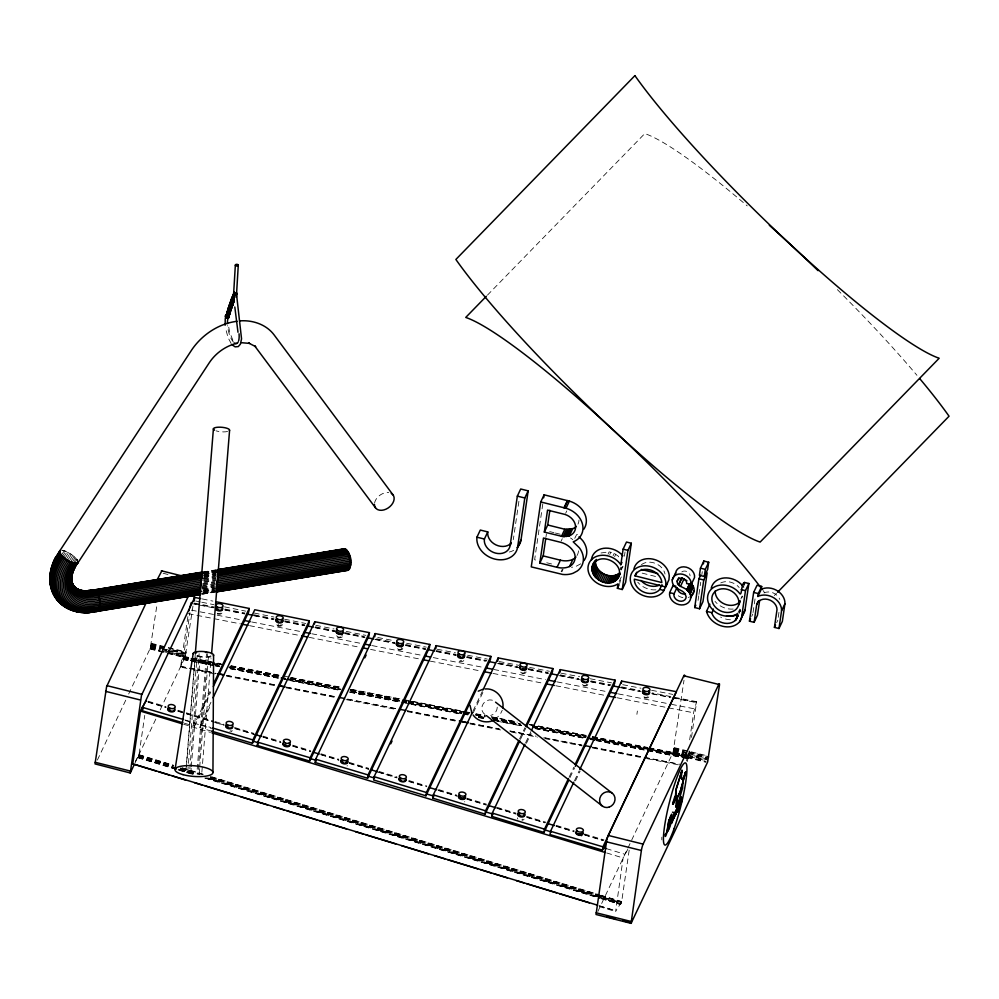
<?xml version="1.0" encoding="UTF-8"?>
<svg xmlns="http://www.w3.org/2000/svg" width="999" height="999" viewBox="0 0 999 999"><rect width="100%" height="100%" fill="white"/><g stroke="black" fill="none" stroke-linecap="round" stroke-linejoin="round"><path stroke-width="0.75" stroke-dasharray="5 3.75" d="M282.242 624.475L282.242 624.775A3.409 1.936 8.3 0 1 279.071 626.223A3.409 1.936 8.3 0 1 275.574 624.35M185.901 770.654L195.292 653.945M186.388 766.882L195.404 654.782M187.762 772.102L197.153 655.394M189.847 768.83L199.126 653.658M190.797 772.964L191.171 768.356M191.284 766.82L200.187 656.256M197.203 769.242L206.481 654.07M198.339 769.492L207.605 654.32M199.188 773.238L199.563 768.631M199.688 767.095L208.629 654.62M201.86 772.252L211.014 658.616M627.809 849.35L623.164 857.666L615.609 911.538L621.64 901.81L629.407 848.638M187.887 616.645L180.569 667.12L191.308 669.268M691.495 737.399L696.64 701.635L693.781 711.837L689.672 739.872M128.671 693.993L150.25 648.289L157.18 603.521M135.227 761.575L138.961 754.957L144.755 715.384M180.644 667.12L183.516 656.655L189.947 612.549M160.177 709.852L185.152 656.967L192.969 606.081M184.353 723.201L194.555 726.223L195.03 722.926L210.901 689.422M211.626 731.168L199.975 727.722L200.449 724.425L211.051 702.047M278.022 626.061L278.334 623.863M518.906 501.323L513.511 538.324A13.399 10.852 25.3 0 1 513.211 539.66M542.794 503.883L534.64 559.752L537.662 560.501M545.991 536.775L546.416 533.841M624.412 556.206L625.037 551.96M636.9 714.347L637.374 711.038M627.884 848.126L673.026 752.497L684.015 680.244M698.076 600.424L698.738 595.879M698.963 594.368L700.736 582.255M701.835 574.687L702.272 571.653M686.6 760.951L687.474 754.932M687.362 761.488L689.51 750.998M742.02 597.677L742.269 596.003L740.584 599.575M753.046 612.537L755.256 597.402M778.233 617.307L779.095 611.4M740.496 610.177L739.26 612.699L740.584 609.64M494.78 719.642L500.087 714.71L502.247 710.239M97.378 760.077L126.011 699.625M134.927 763.161L156.194 718.269M194.555 726.223L210.714 692.107M199.975 727.722L210.789 704.882M565.659 513.274L566.795 510.901M473.014 711.026L482.28 691.458M473.239 712.836L483.179 691.845M561.138 541.096L562.275 538.711M574.75 538.324L576.573 534.715A21.204 17.17 25.3 0 0 580.594 532.504M561.138 571.665L562.275 569.28M561.913 571.778L563.049 569.405M519.567 738.973L524.912 727.709M608.004 554.208L609.128 551.835L614.21 553.384L618.581 556.381L617.444 558.753M520.442 739.422L525.786 728.134M609.727 554.545L610.851 552.172M613.086 555.756L614.21 553.384M525.624 742.769L530.944 731.518M614.647 556.605L615.771 554.233M526.448 743.281L531.106 733.478M619.318 570.541L621.016 566.97M620.666 569.68L621.79 567.307M621.241 569.992L622.926 566.421L621.653 570.566M619.18 581.43L621.428 576.685L619.642 583.566M569.13 777.135L573.801 767.294M570.004 777.572L574.637 767.781M574.475 780.743L579.12 770.916M575.486 780.893L580.144 771.041M737.674 613.536L740.496 607.592M739.485 611.838L740.609 609.465M597.914 911.388L627.21 849.537M739.048 613.561L740.409 610.514M751.698 616.42L752.821 614.048M776.673 622.639L777.796 620.267M62.1 556.905L65.684 551.236L72.877 555.269L77.685 560.264M63.611 557.38L67.108 551.835M65.147 557.991L68.581 552.559L74.051 556.468L77.572 560.451M66.696 558.703L70.055 553.384M68.194 559.527L71.503 554.295M69.63 560.427L72.877 555.269M70.941 561.376L74.163 556.293M72.128 562.362L75.3 557.33M73.127 563.361L76.286 558.354M75.449 561.938L77.098 559.34M696.59 701.673L652.21 692.919M487.437 295.142L644.78 133.591A233.129 30.657 44.2 0 1 747.227 205.894M774.337 595.579L776.51 593.356M580.694 563.836L576.448 566.121A22.69 18.369 25.3 0 1 571.49 567.307M601.036 552.984L609.128 551.835M202.897 572.027L216.746 569.755M203.596 572.115L215.921 570.092M203.147 572.377L215.459 570.354M202.797 572.727L216.646 570.454M204.133 572.814L216.458 570.791M203.521 573.339L215.846 571.316M202.984 573.838L216.758 571.578M204.246 574.188L216.558 572.165M204.146 574.725L216.396 572.714M203.384 575.499L215.697 573.476M203.883 576.036L216.134 574.025M204.021 576.76L216.333 574.737M203.721 577.497L215.971 575.486M203.047 578.433L215.359 576.411M203.684 579.07L215.934 577.06M203.534 579.982L215.846 577.959M203.746 580.731L216.009 578.721M203.921 581.618L216.246 579.595M203.933 582.417L216.196 580.407M202.685 583.553L214.997 581.53M202.697 584.353L214.947 582.342M202.859 585.239L215.185 583.216M201.561 586.238L215.347 583.978M202.31 587L214.56 584.989M202.048 587.787L214.31 585.776M202.26 588.586L214.51 586.563M202.622 589.21L214.872 587.187M203.634 589.797L214.36 588.036M203.247 590.459L215.509 588.448M203.371 591.108L214.086 589.348M203.933 591.533L214.66 589.772M202.997 592.232L215.247 590.222M203.122 592.632L215.372 590.621M204.071 592.907L214.785 591.133M202.322 593.493L214.573 591.483M201.985 593.831L214.236 591.82M202.897 594.018L215.309 591.833M202.223 594.193L214.485 592.182M61.988 550.337L65.684 551.236M561.301 673.214L579.57 676.723M590.234 678.771L611.55 682.854M622.714 684.677L640.958 688.224M651.61 690.297L672.901 694.43M499.213 661.513L518.981 665.359M529.632 667.419L549.4 671.266M194.38 603.084L214.285 606.992M225.012 609.09L244.917 612.999M254.096 614.797L274.013 618.706M284.727 620.804L304.633 624.712M315.347 626.823L335.252 630.719M344.443 632.529L364.348 636.425M376.598 638.836L394.967 642.444M405.694 644.542L425.599 648.451M436.313 650.549L456.218 654.457M466.933 656.555L486.85 660.464M499.088 662.874L517.47 666.47M528.184 668.581L548.089 672.489M560.339 674.887L578.721 678.496M590.971 680.893L610.876 684.802M621.59 686.9L639.959 690.509M194.405 603.796L214.161 607.667M224.8 609.765L244.555 613.636M254.72 615.634L272.964 619.205M285.115 621.59L304.87 625.474M314.86 627.434L334.615 631.306M345.254 633.391L365.01 637.275M375.249 639.285L395.005 643.156M405.644 645.242L425.399 649.125M436.263 651.248L456.019 655.132M466.658 657.217L486.413 661.088M498.301 663.423L518.056 667.307M528.696 669.392L548.451 673.264M560.189 675.561L579.944 679.445M590.584 681.53L610.339 685.401M621.341 687.562L641.096 691.445M651.735 693.531L669.979 697.115M674.537 698.001L696.365 702.285M191.271 603.483L214.248 607.991M224.962 610.089L244.867 613.998M254.058 615.796L273.963 619.705M284.678 621.803L304.583 625.711M315.297 627.822L335.202 631.718M344.393 633.528L364.298 637.424M375.012 639.535L394.93 643.443M405.644 645.541L425.549 649.45M436.263 651.548L456.168 655.456M466.895 657.554L485.264 661.163M497.514 663.573L518.956 667.769M528.134 669.58L548.039 673.488M558.766 675.586L578.671 679.495M590.921 681.892L609.29 685.501M620.004 687.599L639.909 691.508M652.16 693.918L670.541 697.514M672.065 697.814L696.565 702.622M191.408 610.127L241.558 619.967M251.723 621.965L304.907 632.404M311.85 633.766L362 643.606M372.252 645.616L422.402 655.456M433.266 657.592L483.416 667.432M493.781 669.467L545.454 679.607M557.192 681.905L607.342 691.745M618.344 693.905L668.493 703.746M671.528 704.345L694.467 708.84M188.324 613.636L240.384 623.851M249.575 625.661L300.1 635.576M309.29 637.374L359.815 647.29M370.542 649.4L421.066 659.303M430.257 661.113L480.781 671.028M493.031 673.426L543.568 683.341M555.819 685.751L606.343 695.666M617.057 697.764L693.618 712.786M183.554 656.393L220.304 663.598M231.019 665.709L281.556 675.624M283.079 675.923L341.271 687.337M351.985 689.447L402.522 699.362M404.046 699.662L463.761 711.375M465.297 711.675L469.892 712.574M476.011 713.773L485.202 715.584M491.321 716.783L515.821 721.59M529.607 724.287L586.263 735.414M592.382 736.613L647.514 747.427M649.038 747.727L682.729 754.332M684.253 754.645L688.848 755.544M183.516 656.655L221.79 664.173M230.981 665.971L281.506 675.886M290.697 677.684L341.221 687.599M350.412 689.41L400.936 699.325M411.663 701.423L463.723 711.638M465.247 711.937L469.842 712.836M475.974 714.048L485.164 715.846M491.283 717.045L517.307 722.152M529.557 724.562L586.213 735.676M592.345 736.875L647.464 747.689M649 747.989L682.679 754.607M684.215 754.907L688.811 755.806M183.466 656.942L189.585 658.141M191.121 658.441L221.741 664.46M230.931 666.258L281.456 676.173M290.647 677.971L341.171 687.886M350.362 689.697L400.886 699.612M402.422 699.912L407.018 700.811M408.554 701.111L463.673 711.925M465.197 712.225L469.792 713.124M475.924 714.335L485.114 716.133M492.769 717.632L517.257 722.439M529.507 724.849L586.163 735.963M592.295 737.162L647.414 747.976M648.95 748.276L682.629 754.894M684.165 755.194L688.761 756.093M183.404 657.242L189.535 658.453M191.059 658.753L220.155 664.46M230.869 666.558L281.406 676.473M290.584 678.271L341.121 688.186M350.312 689.997L400.836 699.912M402.372 700.212L406.955 701.111M408.491 701.41L462.087 711.925M475.861 714.635L485.052 716.433M492.707 717.931L517.207 722.739M532.517 725.749L586.113 736.263M592.232 737.462L647.364 748.276M648.888 748.576L682.579 755.194M684.103 755.494L688.698 756.393M183.341 657.554L189.473 658.753M190.996 659.065L210.901 662.961M212.437 663.261L220.092 664.772M230.806 666.87L281.343 676.785M290.534 678.583L341.059 688.498M350.249 690.309L400.774 700.224M402.31 700.524L406.905 701.423M408.429 701.723L462.025 712.237M463.548 712.537L469.68 713.736M475.799 714.947L484.99 716.745M492.644 718.244L520.204 723.651M532.455 726.061L586.051 736.575M592.17 737.774L682.517 755.506M684.053 755.806L688.636 756.705M183.279 657.879L189.41 659.078M195.529 660.277L210.839 663.286M212.375 663.586L220.03 665.084M229.221 666.882L279.745 676.798M290.459 678.908L340.996 688.823M350.187 690.621L400.711 700.536M402.247 700.836L406.83 701.735M408.366 702.035L461.963 712.549M463.486 712.849L469.617 714.06M475.736 715.259L484.927 717.057M492.582 718.568L520.142 723.975M532.392 726.373L585.988 736.887M596.703 738.998L682.454 755.818M683.978 756.118L688.573 757.017M183.217 658.191L189.335 659.39M195.467 660.589L210.777 663.598M212.3 663.898L219.967 665.396M229.146 667.195L279.683 677.11M281.206 677.409L285.801 678.321M287.337 678.621L340.921 689.135M351.648 691.233L400.649 700.848M402.172 701.148L406.768 702.047M408.304 702.347L461.888 712.861M463.424 713.174L469.542 714.372M478.733 716.171L484.865 717.369M492.519 718.88L520.079 724.287M532.33 726.685L585.913 737.2M587.449 737.499L592.045 738.411M593.568 738.711L682.379 756.131M683.915 756.43L688.511 757.329M183.142 658.491L189.273 659.69M190.797 659.989L210.702 663.898M212.238 664.198L219.892 665.709M229.083 667.507L279.608 677.422M281.144 677.722L285.739 678.621M287.262 678.92L340.859 689.435M351.573 691.545L400.574 701.161M402.11 701.46L406.693 702.359M408.229 702.659L461.825 713.174M463.349 713.473L467.944 714.372M478.671 716.483L484.79 717.682M493.981 719.48L520.004 724.587M532.255 726.997L585.851 737.512M587.375 737.811L682.317 756.443M683.84 756.743L688.436 757.642M183.079 658.791L189.198 659.989M190.734 660.289L210.639 664.198M216.758 665.396L219.817 665.996M229.008 667.794L279.545 677.709M281.069 678.009L285.664 678.92M287.2 679.22L339.26 689.435M351.511 691.832L400.499 701.448M402.035 701.748L406.63 702.647M408.166 702.946L461.75 713.461M463.286 713.773L467.882 714.672M478.596 716.77L486.251 718.269M493.906 719.779L521.466 725.187M535.252 727.884L585.776 737.799M587.312 738.099L682.242 756.73M683.778 757.03L688.373 757.929M183.004 659.065L189.136 660.264M190.659 660.564L210.564 664.472M216.696 665.671L219.755 666.271M230.469 668.368L279.47 677.984M281.006 678.284L285.602 679.195M287.125 679.495L339.185 689.71M349.912 691.808L400.437 701.723M411.151 703.82L461.688 713.736M463.211 714.035L467.807 714.947M478.533 717.045L486.188 718.543M493.843 720.054L521.403 725.461M535.177 728.159L585.714 738.074M587.237 738.373L682.18 757.005M683.703 757.304L688.299 758.204M182.942 659.315L192.133 661.113M193.656 661.413L213.561 665.322M215.097 665.621L219.693 666.52M230.407 668.618L282.467 678.845M284.003 679.145L288.599 680.044M290.122 680.344L339.123 689.959M349.837 692.057L398.838 701.673M411.089 704.083L461.613 713.985M478.459 717.294L486.113 718.793M493.768 720.304L521.341 725.711M535.114 728.408L584.115 738.024M590.234 739.235L594.83 740.134M596.366 740.434L688.236 758.453M182.879 659.527L213.499 665.546M215.035 665.846L219.63 666.745M230.344 668.843L279.345 678.458M290.06 680.569L339.061 690.184M349.775 692.282L403.371 702.796M404.907 703.096L409.49 703.995M411.026 704.295L461.55 714.21M478.396 717.519L486.051 719.018M496.778 721.128L521.278 725.936M535.052 728.633L584.053 738.249M590.172 739.447L594.767 740.346M596.303 740.659L688.174 758.678M180.644 666.321L188.299 667.819M189.822 668.119L215.859 673.226M226.573 675.324L275.574 684.939M286.288 687.05L336.825 696.965M347.54 699.063L396.541 708.678M407.255 710.776L457.792 720.691M470.042 723.101L499.125 728.808M509.852 730.906L535.876 736.013M545.067 737.824L581.818 745.029M592.532 747.14L643.069 757.055M644.592 757.354L679.807 764.26M180.831 666.57L216.059 673.476M226.773 675.574L275.774 685.189M286.488 687.3L337.025 697.215M347.739 699.312L396.74 708.928M407.455 711.026L457.979 720.941M470.229 723.351L499.325 729.058M510.039 731.156L536.076 736.263M543.731 737.774L582.017 745.279M592.732 747.389L678.471 764.21M192.832 669.567L215.809 674.075M226.523 676.173L275.524 685.789M286.238 687.886L336.763 697.801M345.954 699.612L396.491 709.527M407.205 711.625L457.729 721.54M469.98 723.938L500.611 729.957M511.326 732.055L537.35 737.162M545.017 738.661L581.755 745.878M592.482 747.976L646.066 758.491M647.602 758.79L678.221 764.809M437.212 649.238L455.444 652.822M467.607 655.219L487.362 659.103M377.759 637.499L394.455 640.809M406.605 643.231L426.336 647.14M315.859 625.312L334.053 628.97M346.191 631.405L365.909 635.364M202.273 598.938L212.874 601.098M195.729 601.011L200.275 601.935M201.786 602.235L213.911 604.695M224.513 606.855L245.729 611.151M254.283 613.049L273.988 617.045M284.59 619.205L305.806 623.501M549.7 531.605L553.97 532.667M555.407 533.029L561.101 534.44M642.17 573.139L658.528 577.21M546.74 562.762L552.797 564.273M163.099 573.264L170.367 575.074M674.188 747.589L706.181 755.556M674.1 748.151L687.187 751.41M688.636 751.772L708.99 756.842M673.988 748.763L684.165 751.285M689.984 752.734L708.89 757.442M673.863 749.387L686.95 752.647M688.398 753.009L707.304 757.704M673.713 750.024L686.8 753.283M688.249 753.646L708.616 758.716M673.551 750.674L683.728 753.196M685.189 753.558L706.992 758.99M673.388 751.298L686.475 754.557M687.924 754.919L708.279 759.989M673.214 751.91L686.288 755.169M687.749 755.531L705.194 759.877M673.026 752.497L707.916 761.176M672.839 753.034L685.926 756.293M687.387 756.655L704.832 760.988M672.664 753.521L681.393 755.694M687.2 757.142L706.106 761.837M672.489 753.945L681.218 756.118M687.025 757.554L705.931 762.262M151.373 643.319L186.264 651.997M151.286 643.868L186.176 652.559M151.186 644.455L164.273 647.714M172.989 649.887L186.076 653.134M151.074 645.054L164.161 648.301M172.877 650.474L185.964 653.733M150.949 645.641L164.036 648.9M165.484 649.263L169.842 650.349M171.304 650.711L185.839 654.333M150.812 646.228L160.989 648.763M162.45 649.125L166.808 650.212M168.257 650.574L185.714 654.919M150.674 646.803L160.851 649.338M162.3 649.7L166.671 650.786M168.119 651.148L185.564 655.481M150.537 647.34L159.253 649.512M165.072 650.961L185.427 656.018M150.387 647.839L159.116 650.012M167.832 652.185L185.29 656.518M150.25 648.289L160.427 650.824M161.888 651.186L185.152 656.967M150.112 648.676L166.109 652.659M167.557 653.021L185.015 657.354M149.987 649L165.984 652.984M167.432 653.346L184.877 657.692M184.84 719.904L195.03 722.926M200.449 724.425L210.926 727.522M148.139 701.198L166.009 706.643M177.934 710.264L213.686 721.141M215.172 721.59L224.113 724.312M234.54 727.484L253.908 733.378M262.849 736.101L280.719 741.533M292.645 745.167L310.514 750.599M320.941 753.77L338.823 759.215M349.25 762.387L368.619 768.281M379.046 771.453L396.915 776.897M408.841 780.519L426.71 785.951M438.636 789.585L456.506 795.017M466.933 798.201L486.301 804.083M496.728 807.254L516.096 813.149M526.523 816.32L545.891 822.214M556.318 825.386L574.2 830.831M584.627 834.003L603.995 839.897M147.977 701.91L165.896 707.367M177.847 711.001L185.315 713.274M186.801 713.723L223.526 724.899M235.464 728.533L256.368 734.889M263.049 736.925L280.956 742.369M292.907 746.003L310.826 751.46M320.741 754.47L338.661 759.927M349.113 763.111L368.519 769.018M379.021 772.202L396.94 777.659M408.891 781.293L426.81 786.75M438.286 790.234L457.692 796.141M466.658 798.875L486.063 804.782M497.402 808.228L515.322 813.673M527.272 817.307L545.192 822.764M555.831 825.998L573.738 831.455M584.19 834.627L603.608 840.534M148.227 702.235L166.109 707.667M178.022 711.3L213.774 722.177M215.26 722.627L224.201 725.349M234.628 728.521L253.996 734.415M262.937 737.137L280.819 742.569M292.732 746.203L310.614 751.635M321.041 754.807L338.911 760.251M349.338 763.423L368.706 769.317M377.647 772.027L397.015 777.921M408.928 781.555L425.312 786.538M438.723 790.621L456.605 796.053M467.033 799.225L486.401 805.119M496.828 808.291L516.196 814.185M526.623 817.357L544.492 822.801M556.418 826.423L574.288 831.867M584.715 835.039L602.597 840.471M185.29 720.516L211.563 728.508M606.393 848.638L624.562 854.157M183.641 724.25L210.464 732.404M606.73 852.971L623.114 857.966M139.023 754.695L173.277 765.122M182.218 767.831L203.072 774.175M212.013 776.897L599.35 894.742M600.836 895.204L621.69 901.548M138.961 754.957L173.227 765.384M182.168 768.094L203.022 774.45M210.477 776.71L599.288 895.004M600.786 895.466L621.64 901.81M138.898 755.232L173.164 765.659M180.607 767.931L201.461 774.275M210.402 776.997L599.225 895.291M600.711 895.741L621.565 902.085M138.811 755.531L173.077 765.958M180.532 768.219L199.887 774.113M210.314 777.284L599.138 895.591M600.636 896.041L621.49 902.384M138.711 755.831L172.977 766.258M180.432 768.518L199.8 774.412M211.713 778.046L621.39 902.684M138.611 756.143L172.877 766.558M180.32 768.83L198.202 774.262M210.115 777.896L621.278 902.996M138.486 756.443L174.251 767.319M180.207 769.13L196.591 774.113M210.002 778.196L621.166 903.296M138.362 756.73L174.126 767.607M180.082 769.417L196.466 774.412M208.379 778.034L621.041 903.583M138.237 757.005L176.973 768.793M178.459 769.242L194.842 774.237M206.768 777.859L620.916 903.858M138.099 757.267L193.219 774.038M206.631 778.121L620.779 904.12M137.974 757.504L193.094 774.275M205.007 777.896L599.787 898.014M601.273 898.463L620.641 904.357M137.837 757.704L176.573 769.492M178.059 769.942L191.471 774.025M204.882 778.109L599.662 898.213M601.148 898.663L620.516 904.557M599.05 905.643L615.434 910.638M599.775 906.031L616.158 911.013M599.15 906.53L615.534 911.513M62.025 550.274A10.889 3.509 33.3 0 1 64.336 550.786L68.531 552.647M231.156 343.506L228.059 337.637L225.424 327.722M232.879 340.259L229.608 332.005L228.334 324.85M661.825 839.884A42.37 5.994 -76 0 1 661.837 837.162M497.252 707.167A8.129 7.468 -52 0 1 490.696 715.434M484.952 714.472A8.129 7.468 -52 0 1 483.316 703.633A8.129 7.468 -52 0 1 494.118 701.048M230.906 730.606A2.31 1.311 8.3 0 1 229.845 731.305M522.714 819.118A2.31 1.311 8.3 0 1 521.953 819.467M586.588 684.265A2.31 1.311 8.3 0 1 584.79 685.451A2.31 1.311 8.3 0 1 582.167 684.39M524.063 819.168A3.409 1.936 8.3 0 1 522.027 820.291M517.882 819.055A3.409 1.936 8.3 0 1 517.432 817.831M587.787 684.265A3.409 1.936 8.3 0 1 585.127 686.026A3.409 1.936 8.3 0 1 581.256 684.452M461.738 660.626A2.31 1.311 8.3 0 1 460.002 660.589M463.786 660.476A3.409 1.936 8.3 0 1 460.177 661.575A3.409 1.936 8.3 0 1 457.142 659.452M221.89 613.086A3.409 1.936 8.3 0 1 217.27 613.935M220.504 613.136A2.31 1.311 8.3 0 1 217.332 613.224M342.27 636.788A3.409 1.936 8.3 0 1 338.848 637.612A3.409 1.936 8.3 0 1 335.876 635.789M232.093 730.369A3.409 1.936 8.3 0 1 231.244 731.693M281.056 624.475A2.31 1.311 8.3 0 1 279.083 625.674A2.31 1.311 8.3 0 1 276.523 624.4M526.048 671.815A3.409 1.936 8.3 0 1 523.389 673.576A3.409 1.936 8.3 0 1 519.517 672.002M464.747 801.598A3.409 1.936 8.3 0 1 464.572 801.872M340.759 636.863A2.31 1.311 8.3 0 1 338.299 636.987A2.31 1.311 8.3 0 1 336.763 635.664M401.473 648.051A2.31 1.311 8.3 0 1 399.9 649.45A2.31 1.311 8.3 0 1 397.103 648.388M402.734 648.214A3.409 1.936 8.3 0 1 400.836 649.899A3.409 1.936 8.3 0 1 397.115 649.238M347.202 765.459A3.409 1.936 8.3 0 1 347.103 766.046M648.813 696.902A3.409 1.936 8.3 0 1 644.954 697.951A3.409 1.936 8.3 0 1 642.182 695.566M647.589 696.778A2.31 1.311 8.3 0 1 643.968 696.877M524.85 671.815A2.31 1.311 8.3 0 1 522.877 673.014A2.31 1.311 8.3 0 1 520.329 671.728M733.229 609.065A18.419 14.923 25.3 0 1 715.034 601.423M720.754 582.917A13.998 11.339 25.3 0 1 739.16 587.499M730.419 619.755A18.094 14.648 25.3 0 1 726.036 619.143A19.568 15.847 25.3 0 1 723.301 618.281M721.54 617.532A19.568 15.847 25.3 0 1 720.679 617.095M655.956 589.835A18.419 14.923 25.3 0 1 637.762 582.192M578.958 520.104A13.561 10.977 25.3 0 1 577.959 524.125M578.471 550.861A15.447 12.512 25.3 0 1 576.972 555.619M570.504 537.986A18.294 14.823 25.3 0 1 572.789 539.672M641.445 564.647A14.223 11.513 25.3 0 1 655.394 563.374A14.223 11.513 25.3 0 1 665.034 574.05M681.817 571.915A4.933 3.996 25.3 0 1 687.05 571.628A4.933 3.996 25.3 0 1 690.072 575.886M689.397 597.002A10.964 8.879 25.3 0 1 688.211 597.427M682.891 597.614A10.964 8.879 25.3 0 1 676.635 594.555M763.96 592.944A10.639 8.616 25.3 0 1 779.807 599.4M513.636 550.324A21.179 17.145 25.3 0 1 509.328 552.035M837.374 289.635A233.129 30.657 44.2 0 1 916.945 375.312M763.049 590.521A233.129 30.657 44.2 0 1 764.672 592.707M210.851 655.856A8.142 2.273 4.6 0 1 202.647 656.618A8.142 2.273 4.6 0 1 195.479 654.308M227.597 431.506A8.142 2.273 4.6 0 1 216.146 430.869M211.076 656.855A10.24 2.86 4.6 0 1 194.618 655.207M61.326 555.394A40.035 28.734 -36.1 0 1 64.336 550.786M374.575 503.046A10.889 7.58 -36.6 0 1 388.773 492.582M233.529 342.17A14.211 5.045 76.9 0 1 227.535 325.612"/><path stroke-width="1.5" d="M212.949 772.165L213.586 654.969M677.072 804.794C674.675 811.85 679.02 802.659 676.423 800.549M216.009 591.932L347.739 570.292C353.546 565.509 351.111 552.11 344.568 548.751L217.62 569.667M232.38 344.98L235.14 346.853L238.274 346.591L240.372 344.193L241.546 338.886L236.326 292.507M233.441 296.84L235.352 265.097M236.363 297.04L238.274 265.297A1.461 0.874 3.5 0 0 236.151 264.385A1.461 0.874 3.5 0 0 236.026 265.896A1.461 0.874 3.5 0 0 238.274 265.297M195.317 653.583L213.411 428.733M211.601 653.658L229.583 430.357M502.809 707.879C504.657 697.727 495.242 687.787 485.014 688.998M676.56 811.725L675.674 814.784L676.822 810.414M681.743 799.475L681.705 798.688L679.832 806.068L681.892 797.726L681.443 802.659M225.25 318.519L225.137 325.237M145.13 702.497L140.497 710.813L132.755 763.785L133.354 764.335M671.515 821.702L671.553 822.864L672.439 821.003M671.553 821.403C670.366 828.671 674.824 814.098 672.327 818.306M78.109 562.025L77.747 563.099C71.266 564.21 58.604 557.38 60.315 550.524L55.295 558.466A49.775 35.727 -36.1 0 0 53.134 592.17M200.849 582.13L93.357 599.675A32.293 23.189 -36.1 0 1 74.525 568.194L78.222 561.85L73.926 568.618A33.604 24.126 -36.1 0 0 93.531 601.373L201.136 583.803M719.355 685.876A4.77 0.674 -76 0 0 718.743 684.427L683.84 675.774L608.216 835.426A4.733 0.674 -76 0 0 606.48 841.795L596.041 914.497L631.068 923.363L707.554 762.2L719.355 685.863M718.743 684.452L643.119 844.118A4.733 0.674 -76 0 0 641.383 850.474L631.068 923.363M146.104 603.009L106.593 686.638L95.03 763.91L130.27 772.976L134.266 764.56M188.299 596.291L141.483 695.316L130.27 772.976M679.195 807.229L679.283 806.555L679.033 807.492M182.892 722.776L142.108 710.714L142.582 707.404L194.693 597.402L200.749 598.638M193.631 601.485L194.53 595.367M194.206 600.699L194.693 597.402M215.909 601.71L249.238 608.466L248.763 611.775L213.361 686.5M211.626 731.168L252.422 743.231L252.897 739.934L309.315 620.816L254.77 609.752L213.037 697.851M257.292 745.466L257.767 742.17L314.822 621.715L369.43 632.667L368.943 635.976L309.678 761.088L257.292 745.466L258.554 742.806L253.371 741.221M309.315 620.816L308.841 624.125L252.422 743.231M314.498 623.913L314.822 621.715M309.678 761.088L310.165 757.791L369.43 632.667M315.222 762.524L315.696 759.215L375.199 633.591L429.857 644.455L429.37 647.752L367.57 778.233L315.222 762.524L316.246 760.351L310.814 758.703M374.725 636.887L375.199 633.591M367.57 778.233L368.057 774.937L429.857 644.455M374.113 776.685L373.638 779.982L425.936 795.803L490.397 659.69L490.884 656.393L436.176 645.641L374.113 776.685L426.411 792.494L425.936 795.803M435.701 648.938L436.176 645.641M519.78 740.821L485.064 814.11L432.817 798.176L433.304 794.879L472.352 712.424M476.935 537.187L484.39 539.035A13.399 10.852 25.3 0 0 495.679 553.146A13.399 10.852 25.3 0 0 510.139 545.442L517.332 496.128L520.704 488.998L528.171 490.859L520.979 540.172L517.607 547.302A21.179 17.145 25.3 0 1 494.817 559.09A21.179 17.145 25.3 0 1 476.935 537.187L480.307 530.057L487.774 531.918A13.399 10.852 25.3 0 0 495.904 544.88A13.399 10.852 25.3 0 0 511.151 543.169M497.689 661.213L498.164 657.916L552.922 668.556L552.447 671.852L526.448 726.723M517.607 547.302L524.8 497.989L528.171 490.859M485.064 814.11L485.551 810.813L518.906 740.384M568.693 780.356L544.018 832.442L491.833 816.383L492.307 813.086L524.95 744.168M540.734 501.948L531.256 566.883L562.749 574.462A22.69 18.369 25.3 0 0 573.076 573.251L577.322 570.966A21.766 17.62 25.3 0 0 579.395 547.814L573.201 541.845A21.204 17.17 25.3 0 0 582.667 524.999A21.204 17.17 25.3 0 0 566.595 508.416L540.734 501.948L544.105 494.817L569.38 501.111L566.008 508.266M543.668 497.839L544.105 494.817M539.822 563.036L543.468 538.024L560.576 542.282A18.294 14.823 25.3 0 1 574.163 552.584L574.8 554.52A15.447 12.512 25.3 0 1 569.967 566.296L569.055 566.72A18.981 15.372 25.3 0 1 565.284 567.744L564.622 567.832A18.981 15.372 25.3 0 1 557.042 567.32L539.822 563.036L543.194 555.906L545.779 538.249M544.33 532.117L547.539 510.102L565.097 514.473A13.561 10.977 25.3 0 1 575.387 525.074A13.561 10.977 25.3 0 1 569.33 535.851L563.086 536.625L544.33 532.117L547.714 524.987L549.85 510.314M559.777 672.926L560.264 669.63L615.072 680.132L614.597 683.441L575.299 766.383M544.018 832.442L544.492 829.145L568.468 778.546M573.801 782.155L550.536 831.28L550.049 834.577L602.484 850.124L606.593 841.445M592.669 565.372C599.425 550.699 625.611 563.261 618.281 577.697C609.253 591.483 583.978 575.674 594.43 561.688M620.829 564.747L623.101 549.175L626.485 542.045L631.331 543.256L625.624 582.392L622.24 589.522L617.394 588.311L618.031 583.828A18.419 14.923 25.3 0 1 592.082 578.796A18.419 14.923 25.3 0 1 595.267 556.942A18.419 14.923 25.3 0 1 620.816 564.722L621.965 562.375M622.24 589.522L627.946 550.387L631.331 543.256M621.353 683.291L621.665 681.093L676.423 691.72L602.959 846.827L602.484 850.124M699.575 608.766L703.771 579.994L707.155 572.864L702.959 601.635L699.575 608.766L694.705 607.554L698.9 578.783L700.586 575.224M700.449 568.156L699.412 575.287L704.283 576.498L707.667 569.368L708.703 562.25L703.833 561.026L700.449 568.156L705.319 569.368L708.703 562.25M703.408 563.886L703.833 561.026M704.283 576.498L705.319 569.368M672.489 812.187L674.063 812.574L672.614 820.866M678.034 804.145L677.821 805.644L678.309 803.583L676.473 803.671M678.121 807.554L678.109 808.99L678.771 807.791M679.869 802.584L680.257 801.036L679.183 807.267M738.648 604.807L738.885 601.785A13.998 11.339 25.3 0 0 719.317 589.31A13.998 11.339 25.3 0 0 716.545 608.266A13.998 11.339 25.3 0 0 738.261 606.056L739.772 602.434M749.287 583.628L744.555 582.454C740.771 583.004 742.307 598.376 739.073 592.732A18.419 14.923 25.3 0 0 714.26 587.012A18.419 14.923 25.3 0 0 711.201 607.979A18.419 14.923 25.3 0 0 735.888 614.572C739.098 611.85 737.212 619.155 735.264 620.479A13.998 11.339 25.3 0 1 722.302 622.702A13.998 11.339 25.3 0 1 711.925 613.374L713.398 609.065M744.18 584.939L744.555 582.454M739.61 621.728A14.898 12.063 25.3 0 0 741.645 617.02L745.491 590.646L748.863 583.528L745.017 609.889A14.898 12.063 25.3 0 1 742.981 614.597L739.61 621.728A18.094 14.648 25.3 0 1 722.652 626.273A19.568 15.847 25.3 0 1 706.505 611.338L709.877 604.208M749.45 621.178L753.646 592.419L757.03 585.289L761.675 586.438L761.25 589.323L757.879 596.453L759.065 595.928A15.41 12.488 25.3 0 1 774.337 598.151A15.41 12.488 25.3 0 1 781.555 610.801L778.97 628.521L774.425 627.384L777.01 609.677A10.639 8.616 25.3 0 0 767.969 599.437A10.639 8.616 25.3 0 0 756.68 604.62L754.108 622.327L749.45 621.178L750.574 618.806M757.879 596.453L758.303 593.568L761.675 586.438M759.627 600.436L757.479 615.209L754.108 622.327M761.25 589.323L762.437 588.811A15.41 12.488 25.3 0 1 777.709 591.021A15.41 12.488 25.3 0 1 784.939 603.683L782.354 621.39L778.97 628.521M175.087 769.205L193.219 653.383M679.395 806.88L679.095 807.791L679.42 806.742M671.34 821.815L671.753 820.379M676.872 798.701L675.624 796.103A24.126 3.409 -76 0 1 676.098 789.048L682.017 770.404A17.52 2.473 -76 0 0 681.78 778.583L681.568 778.533A17.52 2.473 -76 0 1 681.805 770.354M681.568 778.533A13.811 1.948 -76 0 0 685.626 772.065L680.706 790.184L676.947 798.688L675.836 796.166A24.126 3.409 -76 0 1 676.311 789.098L682.017 770.404M671.415 821.403L671.84 820.004M677.959 807.567L678.371 805.718M676.41 809.977L676.323 810.689M679.283 807.517L679.008 808.691M678.621 810.002L678.995 808.241L677.472 807.667L679.083 807.841M675.037 815.047L675.124 814.684M236.825 293.656C236.651 295.929 232.218 293.881 234.315 292.907M188.861 610.889L189.161 609.69M676.261 809.952L677.122 807.816L676.061 811.688M675.174 815.034L673.601 818.768L675.536 811.338L673.863 817.981L674.949 815.409M670.591 821.39L669.243 823.95L668.481 829.195L670.716 821.44M671.927 819.642L672.215 818.206M678.496 805.256L677.884 809.889L678.883 807.492M670.192 825.037L668.631 824.637M680.918 788.636L682.841 782.704M682.991 781.318L685.689 771.84M189.548 608.379L191.321 602.484M678.583 805.469L678.633 804.807M678.808 808.94L677.647 812L678.508 809.914M676.835 807.567L682.542 788.099A21.916 3.097 -76 0 0 682.629 782.716M228.284 316.196C230.707 320.005 221.853 317.932 226.573 314.335M225.737 317.395L227.297 312.412M228.222 316.333A1.586 1.186 12.5 0 1 228.272 318.119A1.586 1.186 12.5 0 1 225.961 317.769L229.183 307.03M226.161 317.907L234.191 294.268M226.361 318.044L234.378 294.418M226.586 318.144L234.603 294.518M226.823 318.231L234.091 296.603M227.06 318.281L234.266 296.84M227.31 318.306L234.465 297.003M227.56 318.294L233.828 299.35M227.797 318.256L234.066 299.313M228.022 318.194L228.559 316.396M228.759 316.296L227.959 318.594A14.211 5.045 76.9 0 0 227.422 323.589M228.409 317.969L229.233 314.91M228.671 317.657L229.345 315.297M672.964 802.684L674.575 797.339M672.552 804.02L673.201 804.183L675.848 796.365M226.211 315.409L226.973 312.687M226.523 315.959L228.284 310.477M228.496 316.795L230.032 312.625M228.946 316.171L229.782 313.124M229.096 316.034L229.882 313.511M670.953 819.854L670.966 819.867A4.446 0.624 -76 0 0 671.89 815.184A4.446 0.624 -76 0 0 671.278 814.709L669.867 817.694L667.881 831.293L669.605 827.609A4.62 0.649 -76 0 0 671.041 822.389A4.62 0.649 -76 0 0 670.978 819.817M664.06 590.496L659.752 589.422A14.236 11.538 25.3 0 1 644.705 592.469A14.236 11.538 25.3 0 1 634.34 580.232L634.34 579.158L665.559 586.925L665.883 582.929A18.419 14.923 25.3 0 0 641.483 566.158A18.419 14.923 25.3 0 0 634.39 589.323A18.419 14.923 25.3 0 0 663.174 591.77L667.432 583.366L666.545 584.64M226.711 313.411L227.522 310.914M226.823 313.811L227.847 310.639M229.033 315.022L229.645 312.837M229.633 314.248L230.432 311.738M678.671 805.132L679.857 802.559M678.895 807.916L679.545 803.308L678.783 804.807M227.273 311.638L228.084 309.141M227.372 312.038L228.234 309.003M227.485 312.225L228.409 308.878M227.622 312.4L230.332 303.584M229.583 313.249L234.29 299.238M229.857 312.749L230.894 309.59M230.182 312.475L230.956 309.79M227.834 309.69L228.521 307.567M227.859 310.077L228.796 307.255M228.833 308.716L229.408 306.968M230.145 311.501L230.769 309.353M230.407 310.989L230.969 309.253M230.594 310.864L231.518 308.042M228.396 307.942L229.096 305.831M228.421 308.341L229.37 305.519M228.596 308.716L229.545 305.394M230.707 309.765L232.03 306.119M231.156 309.128L232.093 306.318M231.506 308.641L232.705 305.007M228.971 306.206L229.683 304.121M228.996 306.606L229.945 303.796M229.071 306.805L230.132 303.684M231.343 307.63L231.918 305.919M231.268 308.042L232.118 305.819M231.718 307.405L232.705 304.807M679.857 792.007L680.706 790.184M229.545 304.495L230.27 302.41M229.57 304.895L230.532 302.098M229.645 305.095L231.306 300.287M229.895 305.457L231.144 301.81M230.794 303.471L231.381 301.773M231.843 306.331L232.705 304.133M232.305 305.694L233.254 302.909M232.567 305.382L233.279 303.309M230.132 302.797L230.856 300.724M230.157 303.197L231.131 300.412M230.482 303.758L230.931 301.91M232.43 304.645L233.778 301.024M232.879 304.008L233.853 301.223M233.242 303.509L233.828 301.823M230.732 301.111L231.456 299.063M230.757 301.511L231.731 298.738M230.819 301.71L232.118 298.514M231.069 302.085L232.342 298.451M233.017 302.972L233.891 300.786M233.479 302.322L234.078 300.662M231.331 299.438L232.193 297.24M231.356 299.85L232.342 297.09M231.531 300.237L232.03 298.389M231.668 300.412L234.503 292.645M233.616 301.311L234.228 299.663M236.438 294.705L236.189 295.354L236.813 293.718M231.93 297.989L234.278 292.295L231.955 298.189M232.13 298.589L234.478 292.195M236.601 293.793L236.189 292.782M676.723 798.638L679.857 792.669M156.718 580.594L161.813 570.891M142.108 710.714L143.481 707.791L141.883 707.304M213.549 683.84L249.238 608.466M364.785 657.866L366.109 655.069M484.39 539.035L487.774 531.918M390.746 743.83L392.07 741.046M510.139 545.442L511.263 543.069M426.411 792.494L490.884 656.393M563.998 507.742L567.37 500.611L569.967 501.286A21.204 17.17 25.3 0 1 583.666 529.383M564.323 507.817L567.707 500.686M482.942 690.059L498.164 657.916M432.817 798.176L433.791 796.116L426.785 793.993M561.438 536.376L564.822 529.245L572.976 528.633M563.086 536.625L566.47 529.495M564.735 536.7L568.106 529.57M566.333 536.6L569.705 529.47M567.869 536.313L571.253 529.183M569.33 535.851L572.702 528.721A13.561 10.977 25.3 0 0 576.336 526.373M557.042 567.32L560.414 560.202A18.981 15.372 25.3 0 0 568.006 560.714L568.668 560.614A18.981 15.372 25.3 0 0 572.427 559.59L573.351 559.165A15.447 12.512 25.3 0 0 575.973 556.967M569.542 566.508L572.914 559.39M592.245 566.758L595.254 560.489M592.032 568.206L595.404 561.088C594.967 572.664 611.013 580.357 619.817 572.839L616.433 579.969M595.142 561.8L596.266 559.428M592.032 569.705L595.416 562.574M592.257 571.228L595.629 564.098M592.694 572.739L596.066 565.609M593.331 574.213L596.715 567.082M594.168 575.649L597.552 568.518M595.192 576.997L598.563 569.867M525.574 726.298L552.922 668.556M596.378 578.259L599.762 571.128M597.714 579.395L601.098 572.265M599.188 580.394L602.559 573.276M600.749 581.256L604.133 574.125M531.618 730.107L560.264 669.63M602.397 581.942L605.769 574.825M491.833 816.383L492.907 814.11L486.051 812.025M604.095 582.467L607.479 575.337M605.831 582.804L609.203 575.674M607.554 582.954L610.926 575.824M609.253 582.904L612.637 575.774M610.901 582.679L614.273 575.549M612.462 582.255L615.846 575.124M613.923 581.655L617.295 574.525M615.259 580.894L618.631 573.763M617.444 578.896L619.705 574.138M618.281 577.697L620.042 574.025M617.394 588.311L619.08 584.752M634.977 575.886A14.236 11.538 25.3 0 1 649.787 569.817A14.236 11.538 25.3 0 1 661.85 582.567L635.002 575.836L636.688 572.265M575.124 764.485L615.072 680.132M659.752 589.422L662 584.665M665.559 586.925L668.93 579.807L669.255 575.799A18.419 14.923 25.3 0 0 652.534 559.053A18.419 14.923 25.3 0 0 633.94 568.943M579.782 769.517L621.665 681.093M669.667 592.632L674.088 593.731A6.331 5.132 25.3 0 0 679.283 601.036A6.331 5.132 25.3 0 0 686.163 596.74L684.752 593.319A14.486 11.726 25.3 0 0 682.392 591.233L678.034 588.935A9.79 7.93 25.3 0 1 676.535 588.086L676.148 587.812A9.166 7.43 25.3 0 1 672.265 579.944L675.649 572.814A9.828 7.967 25.3 0 1 686.251 567.17A9.828 7.967 25.3 0 1 694.53 577.522L688.211 590.958L690.209 594.093A11.513 9.328 25.3 0 1 690.721 597.877A10.964 8.879 25.3 0 1 678.833 604.582A10.964 8.879 25.3 0 1 669.667 592.632L673.051 585.514L675.986 586.238M688.199 590.958L686.763 589.635A37.725 30.557 25.3 0 0 680.481 586.376A5.932 4.808 25.3 0 1 678.658 585.039L678.433 584.815A5.257 4.258 25.3 0 1 677.185 581.168L678.87 577.609M674.088 593.731L676.897 587.799M678.433 584.815L681.805 577.684M678.608 584.989L681.98 577.872A5.932 4.808 25.3 0 0 683.853 579.245L683.953 579.295M680.481 586.376L683.853 579.245A37.725 30.557 25.3 0 1 686.937 580.694M686.85 589.697L689.585 583.691M687.025 589.835L689.76 583.828M687.2 589.972L689.922 583.965M687.362 590.122L690.097 584.103M687.524 590.272L690.259 584.253M687.687 590.421L690.421 584.403M687.836 590.571L690.821 583.066M687.986 590.721L691.133 583.366M688.061 590.809L691.296 583.516M688.548 591.371L691.92 584.253L691.433 583.678M688.873 591.808L691.92 584.253A8.017 6.494 25.3 0 0 691.583 583.841M689.185 592.245L692.245 584.677M689.472 592.694L692.557 585.127M689.735 593.156L692.844 585.576M689.984 593.618L693.106 586.026M690.209 594.093L693.356 586.488M690.721 597.877L694.093 590.746A11.513 9.328 25.3 0 0 693.581 586.962M694.705 607.554L695.828 605.182M738.885 603.134L740.022 600.761M735.264 620.479L737.774 615.471M735.651 620.092L738.011 615.209M736.201 619.405L737.986 615.684M741.645 617.02L745.017 609.889M756.68 604.62L758.378 601.048M781.555 610.801L784.939 603.683M774.425 627.384L775.549 625.012M59.79 550.861L55.42 557.779A48.876 35.09 -36.1 0 0 50.162 579.482M59.54 552.709L55.407 559.253A50.425 36.201 -36.1 0 0 57.03 598.776M59.928 553.558L55.769 560.127A50.837 36.488 -36.1 0 0 61.401 603.533M60.527 554.482L56.369 561.063A50.961 36.588 -36.1 0 0 69.393 608.528M61.326 555.469L57.168 562.05A50.837 36.488 -36.1 0 0 78.859 611.413M62.313 556.493L58.179 563.036A50.425 36.201 -36.1 0 0 78.184 611.813M63.461 557.529L59.353 564.023A49.775 35.727 -36.1 0 0 88.374 612.537L97.215 611.376C103.009 604.795 99.138 584.765 87.038 591.008M64.735 558.541L60.677 564.984A48.876 35.09 -36.1 0 0 89.173 612.624L200.699 594.442M66.109 559.527L62.1 565.871A47.765 34.291 -36.1 0 0 89.947 612.437M67.557 560.439L63.599 566.695A46.454 33.354 -36.1 0 0 90.697 611.975L200.449 594.093M69.031 561.263L65.147 567.42A44.992 32.305 -36.1 0 0 91.384 611.276L200.999 593.406M70.504 561.987L66.683 568.019A43.407 31.156 -36.1 0 0 92.008 610.339L199.937 592.732M71.928 562.574L68.194 568.493A41.746 29.958 -36.1 0 0 92.532 609.178L201.835 591.358M236.825 343.281C225.699 345.966 215.809 353.034 209.44 362.512L77.835 562.961L74.525 563.336L70.941 569.005A38.312 27.51 -36.1 0 0 93.282 606.356L200.737 588.836M75.624 563.486L72.115 569.03A36.651 26.311 -36.1 0 0 93.494 604.757L200.774 587.25M76.548 563.473L73.127 568.906A35.065 25.175 -36.1 0 0 93.569 603.084L201.323 585.501M59.878 550.724L191.908 349.625C202.223 334.603 218.856 323.526 237.088 321.291M233.941 292.57L234.128 293.793L236.713 293.019M342.757 550.037L344.568 548.751M486.351 296.266L465.734 317.432A233.129 30.657 44.2 0 1 605.332 422.739A233.129 30.657 44.2 0 1 762.212 589.41M777.597 592.245L949.05 416.208A233.129 30.657 44.2 0 0 919.667 378.546M146.353 700.823L146.491 701.46M92.258 590.596L93.556 589.984M226.211 316.009L225.674 317.207M478.234 691.171L482.679 689.36M492.619 720.716C485.789 723.513 477.372 721.053 473.126 715.009M97.215 611.376L95.092 611.113M92.882 590.159L202.897 572.027M202.06 572.365L88.611 590.896A30.282 21.741 -36.1 0 1 75.662 588.136M219.006 569.592L345.267 548.838M96.878 589.835L99.95 589.335M103.034 588.823L106.119 588.324M109.191 587.812L112.275 587.312M115.36 586.8L118.431 586.301M121.516 585.789L184.665 575.412M187.737 574.912L201.598 572.639M218.544 569.855L221.628 569.343M224.7 568.843L227.784 568.331M230.869 567.832L233.941 567.32M237.025 566.808L312.487 554.42M315.572 553.908L318.656 553.409M321.728 552.897L324.812 552.397M327.897 551.885L343.294 549.35M202.797 572.727L89.398 591.246A29.633 21.266 -36.1 0 1 71.216 583.104M216.646 570.454L346.004 549.2M201.985 573.588L90.172 591.845A29.221 20.979 -36.1 0 1 71.104 581.518M217.382 571.053L346.728 549.812M202.697 574.437L90.897 592.694A29.096 20.879 -36.1 0 1 71.503 581.181M216.558 572.165L347.44 550.661M201.848 575.761L91.571 593.768A29.221 20.979 -36.1 0 1 71.391 578.259M217.245 573.226L348.127 551.723M202.472 577.022L92.158 595.029A29.633 21.266 -36.1 0 1 72.964 570.591M217.869 574.487L348.763 552.984M203.047 578.433L92.67 596.465A30.282 21.741 -36.1 0 1 73.039 571.478M216.908 576.161L349.338 554.408M201.985 580.244L93.069 598.014A31.181 22.378 -36.1 0 1 74.888 567.632M217.395 577.709L349.825 555.956M217.782 579.345L350.224 557.579M216.546 581.281L350.524 559.265M216.721 582.966L350.724 560.951M216.084 584.74L350.799 562.612M216.046 586.313L350.774 564.185M200.574 590.297L99.525 606.893A40.035 28.734 -36.1 0 1 68.407 596.84A40.035 28.734 -36.1 0 1 73.277 563.036A10.889 3.509 33.3 0 1 62.425 556.306A10.889 3.509 33.3 0 1 60.39 550.412M215.884 587.774L350.624 565.646M215.622 589.098L350.362 566.957M216.783 589.972L350.012 568.081M216.321 590.884L349.55 569.005M99.688 610.352L102.76 609.852M105.819 609.353L108.879 608.841M111.95 608.341L115.01 607.842M118.069 607.33L121.141 606.83M124.201 606.331L127.26 605.819M130.332 605.319L133.391 604.82M136.451 604.32L139.523 603.808M142.582 603.309L145.642 602.809M148.714 602.297L151.773 601.798M154.833 601.298L157.904 600.786M160.964 600.287L164.023 599.787M167.095 599.275L170.155 598.776M220.704 590.471L223.764 589.972M263.586 583.428L266.658 582.929M269.718 582.417L272.777 581.918M275.849 581.418L278.908 580.906M281.968 580.407L285.04 579.907M288.099 579.408L291.159 578.896M294.23 578.396L297.29 577.897M306.481 576.386L309.54 575.874M312.612 575.374L315.672 574.875M318.731 574.375L321.79 573.863M324.862 573.364L327.922 572.864M330.981 572.352L334.053 571.853M337.113 571.353L340.172 570.841M343.244 570.342L347.739 570.292M215.772 591.57L349.013 569.68M95.829 611.463L199.987 594.355M216.683 591.758L348.401 570.117M239.673 320.891C252.385 319.867 266.009 324.288 273.926 334.665L393.069 494.955M241.271 342.682L249.575 343.394L248.601 343.019L255.732 346.678L254.757 346.016L375.537 507.879M247.59 614.235L253.209 615.334M307.917 626.061L313.336 627.135M368.044 637.861L373.726 638.985M428.446 649.712L434.74 650.948M489.448 661.688L495.317 662.837M551.498 673.863L557.23 674.987M613.374 686.001L619.83 687.275M244.593 620.566L250.2 621.665M304.907 632.404L310.339 633.466M365.047 644.205L370.729 645.317M425.437 656.056L430.482 657.042M486.451 668.019L492.32 669.18M548.488 680.194L555.669 681.605M610.377 692.344L616.82 693.606M241.92 624.163L248.039 625.362M301.636 635.876L307.754 637.075M362.887 647.889L367.47 648.788M422.602 659.615L428.721 660.814M483.841 671.628L491.508 673.126M546.628 683.94L554.283 685.451M607.879 695.966L615.534 697.464M218.918 673.826L223.514 674.725M278.634 685.539L284.765 686.75M339.885 697.564L344.48 698.463M399.6 709.278L405.731 710.476M459.315 720.991L468.506 722.801M584.877 745.629L591.008 746.84M217.582 673.776L223.714 674.974M278.833 685.789L284.965 687M462.574 721.84L465.646 722.452M207.73 652.784L206.606 652.534A8.142 2.273 4.6 0 0 205.394 652.335M517.332 496.128L524.8 497.989M547.714 524.987L564.822 529.245M623.101 549.175L627.946 550.387M698.9 578.783L703.771 579.994M753.646 592.419L758.303 593.568M741.171 589.572L745.491 590.646M641.358 569.442L657.754 573.526M543.194 555.906L560.414 560.202M706.505 611.338L711.713 612.624M161.363 570.791L181.718 575.861M681.892 787.936L682.542 788.099M675.836 796.228L674.987 796.153A24.101 3.409 -76 0 0 675.037 796.702M676.073 798.476L676.947 798.688M675.686 798.501L676.673 798.688M676.011 798.713A15.647 2.21 -76 0 1 676.198 799.212L677.06 800.711M676.211 799.237L676.935 799.787M676.273 799.525L676.972 799.999M676.348 799.949L677.01 800.224M676.373 800.174L677.035 800.461M676.41 800.424L677.047 800.586M678.458 801.148L680.019 801.535M676.435 800.811L677.097 801.111M676.46 801.086L677.11 801.248M676.46 801.223L677.122 801.523M676.473 801.51L677.122 801.673M676.485 801.66L677.135 801.972M676.485 801.972L677.135 802.135M676.485 802.122L677.135 802.284M676.498 802.284L677.135 802.609M676.498 802.622L677.135 802.784M676.485 802.784L677.135 802.946M676.485 802.959L677.135 803.121M676.485 803.134L677.122 803.471M676.473 803.496L677.122 803.658M676.46 803.858L677.11 804.02M676.448 804.045L677.097 804.207M676.448 804.245L677.085 804.407M676.435 804.432L677.072 804.595M676.41 804.832L677.047 805.194M676.385 805.231L677.022 805.394M676.36 805.444L677.01 805.606M676.348 805.644L676.997 805.806M676.335 805.856L676.985 806.018M676.311 806.068L676.96 806.23M676.298 806.293L676.947 806.455M676.273 806.505L676.922 806.668M676.236 806.955L676.885 807.117M676.211 807.18L676.86 807.342M671.49 817.856L673.051 818.243M671.44 818.156L673.001 818.543M670.466 818.905L672.027 819.292L673.314 816.395M106.955 685.651L141.858 694.342M105.544 691.333L140.434 700.012M608.216 835.426L643.119 844.118M606.48 841.807L641.37 850.486M95.192 762.299L130.082 770.978M596.128 912.774L631.018 921.453M606.768 916.732L615.484 918.905M622.764 920.703L631.48 922.876M73.277 563.036L74.5 563.374M142.582 707.404L183.379 719.467M212.425 727.959L252.897 739.934M550.536 831.28L602.959 846.827M257.767 742.17L310.165 757.791M315.696 759.215L368.057 774.937M256.368 734.889L261.551 736.463M313.811 752.372L319.243 754.02M371.503 769.917L377.535 771.752M429.795 787.649L436.788 789.784M489.06 805.681L495.916 807.766M548.176 823.676L554.333 825.549M368.506 776.26L374.525 778.084M545.167 830.007L551.336 831.88M603.596 847.789L606.393 848.638M140.447 711.101L182.155 723.8M211.95 732.866L605.244 852.522M132.755 763.785L597.552 905.194M134.977 764.61L155.832 770.966M158.816 771.865L169.243 775.037M172.215 775.948L185.627 780.032M194.568 782.741L202.01 785.014M204.995 785.913L234.79 794.979M240.747 796.802L267.57 804.957M273.526 806.767L283.953 809.939M286.925 810.851L316.72 819.917M319.705 820.816L330.132 823.988M333.117 824.899L346.516 828.983M355.457 831.692L362.912 833.965M365.884 834.864L395.679 843.93M401.635 845.753L428.459 853.908M434.415 855.718L444.842 858.89M447.827 859.802L477.622 868.868M480.594 869.767L491.021 872.939M494.006 873.85L507.417 877.934M516.346 880.643L523.801 882.916M526.773 883.815L556.568 892.881M559.552 893.793L589.348 902.859M433.304 794.879L485.551 810.813M492.307 813.086L544.492 829.145M495.554 702.172L611.888 792.931M486.401 715.609L602.734 806.355M579.083 536.75L582.767 540.696A21.766 17.62 25.3 0 1 583.965 560.614M743.568 587.075L742.457 585.601A18.419 14.923 25.3 0 0 724.263 577.959A18.419 14.923 25.3 0 0 711.226 588.174M471.865 712.999L470.017 705.319M676.897 799.587L676.86 799.4A15.647 2.21 -76 0 0 676.335 798.663A11.913 1.686 -76 0 0 673.201 804.183M237.987 332.255L234.815 307.018M673.051 802.609A11.913 1.686 -76 0 1 673.214 802.16M685.838 772.115A13.811 1.948 -76 0 1 681.793 778.596M681.343 796.678A42.37 5.994 -76 0 1 680.769 799.237M683.853 675.749A4.77 0.674 -76 0 1 684.527 676.698M582.954 832.454A3.571 2.035 8.3 0 1 578.596 834.452A3.571 2.035 8.3 0 1 576.848 830.943M580.943 833.728A2.31 1.311 8.3 0 1 578.571 833.678M228.371 727.085A2.31 1.311 8.3 0 1 227.772 726.81M227.31 726.435A2.31 1.311 8.3 0 1 226.998 725.823M232.342 725.237A3.571 2.035 8.3 0 1 231.531 727.771A3.571 2.035 8.3 0 1 226.935 727.26A3.571 2.035 8.3 0 1 226.311 724.575M519.867 814.959A2.31 1.311 8.3 0 1 519.405 814.597M524.687 813.71A3.571 2.035 8.3 0 1 523.014 816.096A3.571 2.035 8.3 0 1 518.431 814.959A3.571 2.035 8.3 0 1 519.143 812.324M583.978 681.156A2.31 1.311 8.3 0 1 583.379 680.868M587.949 679.295A3.571 2.035 8.3 0 1 587.137 681.83A3.571 2.035 8.3 0 1 582.542 681.33A3.571 2.035 8.3 0 1 581.918 678.633M523.888 814.073A3.409 1.936 8.3 0 1 523.414 816.77A3.409 1.936 8.3 0 1 518.656 816.033A3.409 1.936 8.3 0 1 519.13 813.336M587.799 680.057A3.409 1.936 8.3 0 1 587.037 682.467A3.409 1.936 8.3 0 1 582.642 681.992A3.409 1.936 8.3 0 1 582.042 679.42M401.236 780.231A2.31 1.311 8.3 0 1 400.487 779.72M405.769 778.82A3.571 2.035 8.3 0 1 402.122 781.243A3.571 2.035 8.3 0 1 399.488 777.846M399.825 777.622A3.571 2.035 8.3 0 1 400.224 777.434M463.399 655.831A2.31 1.311 8.3 0 1 463.111 656.193M459.94 656.281A2.31 1.311 8.3 0 1 459.203 655.756M463.911 654.258A3.571 2.035 8.3 0 1 463.823 656.905A3.571 2.035 8.3 0 1 459.265 656.818A3.571 2.035 8.3 0 1 457.929 654.145M405.107 778.908A3.409 1.936 8.3 0 1 405.02 781.43A3.409 1.936 8.3 0 1 400.661 781.355A3.409 1.936 8.3 0 1 399.4 778.808M464.148 655.968A3.409 1.936 8.3 0 1 460.664 658.279A3.409 1.936 8.3 0 1 458.154 655.032M170.429 710.227A2.31 1.311 8.3 0 1 169.58 709.777M174.4 708.378A3.571 2.035 8.3 0 1 173.589 710.913A3.571 2.035 8.3 0 1 168.993 710.401A3.571 2.035 8.3 0 1 168.369 707.717M174.425 709.54A3.409 1.936 8.3 0 1 170.954 711.862A3.409 1.936 8.3 0 1 168.431 708.616M222.253 608.578A3.409 1.936 8.3 0 1 219.043 610.926A3.409 1.936 8.3 0 1 216.009 607.892M218.244 609.265A2.31 1.311 8.3 0 1 217.395 608.816M222.228 607.417A3.571 2.035 8.3 0 1 220.192 610.202A3.571 2.035 8.3 0 1 215.634 607.916M286.313 745.154A2.31 1.311 8.3 0 1 285.015 744.705M289.273 742.831A3.571 2.035 8.3 0 1 288.773 745.666A3.571 2.035 8.3 0 1 283.791 744.892A3.571 2.035 8.3 0 1 284.29 742.057M289.335 744.093A3.409 1.936 8.3 0 1 286.626 746.753A3.409 1.936 8.3 0 1 283.329 743.706M342.807 631.992A3.409 1.936 8.3 0 1 341.358 634.253A3.409 1.936 8.3 0 1 337.038 633.378A3.409 1.936 8.3 0 1 337.125 630.856M340.996 634.24A3.409 1.936 8.3 0 1 342.095 635.002M276.261 619.88A3.409 1.936 8.3 0 0 278.496 622.764A3.409 1.936 8.3 0 0 282.717 621.478L282.729 621.178A3.409 1.936 8.3 0 0 282.267 620.254M232.342 726.448A3.409 1.936 8.3 0 1 228.871 728.758A3.409 1.936 8.3 0 1 226.348 725.524M465.084 795.903A3.571 2.035 8.3 0 1 464.273 798.438A3.571 2.035 8.3 0 1 459.677 797.939A3.571 2.035 8.3 0 1 459.053 795.241M463.736 797.689A2.31 1.311 8.3 0 1 461.113 797.764M460.052 797.115A2.31 1.311 8.3 0 1 459.79 796.702M281.581 620.804A2.31 1.311 8.3 0 1 281.293 621.153M278.122 621.241A2.31 1.311 8.3 0 1 277.585 620.916M277.223 620.516A2.31 1.311 8.3 0 1 277.085 619.892M282.093 619.218A3.571 2.035 8.3 0 1 282.005 621.865A3.571 2.035 8.3 0 1 277.447 621.778A3.571 2.035 8.3 0 1 276.124 619.105M465.109 797.09A3.409 1.936 8.3 0 1 461.625 799.4A3.409 1.936 8.3 0 1 459.115 796.166M526.073 667.594A3.409 1.936 8.3 0 1 523.351 670.267A3.409 1.936 8.3 0 1 520.054 667.207M341.096 632.891A2.31 1.311 8.3 0 1 338.723 632.854M343.181 631.955A3.571 2.035 8.3 0 1 338.486 633.541A3.571 2.035 8.3 0 1 337 630.107M346.578 761.688A2.31 1.311 8.3 0 1 346.066 762.187M343.119 762.125A2.31 1.311 8.3 0 1 342.582 761.8M342.12 761.201A2.31 1.311 8.3 0 1 342.083 760.788M347.09 760.114A3.571 2.035 8.3 0 1 347.003 762.749A3.571 2.035 8.3 0 1 342.445 762.674A3.571 2.035 8.3 0 1 341.121 760.002M403.121 643.606A3.571 2.035 8.3 0 1 401.61 645.966A3.571 2.035 8.3 0 1 397.09 645.054A3.571 2.035 8.3 0 1 397.177 642.407M401.76 644.929A2.31 1.311 8.3 0 1 400.986 645.279M399.25 645.254A2.31 1.311 8.3 0 1 398.301 644.867M347.227 761.238A3.409 1.936 8.3 0 1 344.505 763.91A3.409 1.936 8.3 0 1 341.208 760.851M403.146 644.605A3.409 1.936 8.3 0 1 399.238 646.565A3.409 1.936 8.3 0 1 396.99 643.368M401.186 646.54A3.409 1.936 8.3 0 1 401.598 646.765M648.95 692.082A3.409 1.936 8.3 0 1 646.228 694.755A3.409 1.936 8.3 0 1 642.931 691.695M582.367 832.654A3.409 1.936 8.3 0 1 581.455 835.127A3.409 1.936 8.3 0 1 576.947 834.427A3.409 1.936 8.3 0 1 576.923 831.817M580.794 835.189A3.409 1.936 8.3 0 1 581.58 835.676M645.866 693.256A2.31 1.311 8.3 0 1 644.567 692.794M648.826 690.933A3.571 2.035 8.3 0 1 648.738 693.581A3.571 2.035 8.3 0 1 644.18 693.493A3.571 2.035 8.3 0 1 642.844 690.821M524.313 668.843A2.31 1.311 8.3 0 1 522.577 668.806M525.899 666.558A3.571 2.035 8.3 0 1 525.799 669.205A3.571 2.035 8.3 0 1 521.253 669.118A3.571 2.035 8.3 0 1 519.917 666.445M348.139 553.271A8.941 3.596 80.6 0 1 348.926 555.032M349.275 556.018A8.941 3.596 80.6 0 1 349.812 558.154M350.137 560.364A8.941 3.596 80.6 0 1 350.187 563.536M349.438 566.82A8.941 3.596 80.6 0 1 349.113 567.37M348.226 554.158A8.941 3.596 80.6 0 1 348.614 555.082M349.25 557.117A8.941 3.596 80.6 0 1 349.5 558.204M740.209 601.386A13.998 11.339 25.3 0 1 724.6 604.07A13.998 11.339 25.3 0 1 715.222 590.884M742.981 614.597A18.094 14.648 25.3 0 1 741.695 615.958M737.474 614.26A13.998 11.339 25.3 0 1 726.51 615.809M591.371 560.302A18.419 14.923 25.3 0 1 603.608 548.326A18.419 14.923 25.3 0 1 622.877 555.844M659.602 585.052A14.236 11.538 25.3 0 1 640.871 580.394M694.093 590.746A10.964 8.879 25.3 0 1 690.496 596.44M672.901 586.675A10.964 8.879 25.3 0 1 673.051 585.514M675.586 574.013A9.166 7.43 25.3 0 1 675.649 572.814M685.514 594.03A6.331 5.132 25.3 0 1 677.272 588.011M520.979 540.172A21.179 17.145 25.3 0 1 517.132 547.664M672.265 579.944A9.828 7.967 25.3 0 1 682.879 574.3A9.828 7.967 25.3 0 1 691.158 584.652L686.663 583.528A4.933 3.996 25.3 0 0 682.504 578.334A4.933 3.996 25.3 0 0 677.185 581.168M769.317 225.25A233.129 30.657 44.2 0 1 818.056 270.654M214.523 430.194A8.142 2.273 4.6 0 1 220.329 427.197A8.142 2.273 4.6 0 1 229.358 430.694M195.941 652.946A8.142 2.273 4.6 0 1 196.528 652.672M193.207 653.833A10.24 2.86 4.6 0 1 204.333 651.61A10.24 2.86 4.6 0 1 213.299 655.844M87.587 612.2A50.425 36.201 -36.1 0 1 79.695 612.012M81.98 590.896A32.293 23.189 -36.1 0 1 79.595 590.509M87.812 590.821A31.181 22.378 -36.1 0 1 79.883 590.159M78.434 589.747A31.181 22.378 -36.1 0 1 75.724 588.661M71.354 576.873A29.221 20.979 -36.1 0 1 71.578 574.025M73.364 569.48A29.633 21.266 -36.1 0 1 74.888 566.146M73.451 570.342A30.282 21.741 -36.1 0 1 75.012 566.945M53.846 562.35A46.454 33.354 -36.1 0 1 56.369 556.78M50.949 571.515A47.765 34.291 -36.1 0 1 52.223 565.796M52.672 564.36A47.765 34.291 -36.1 0 1 55.769 557.217M51.336 586.088A48.876 35.09 -36.1 0 1 50.687 583.516M391.258 493.369A10.889 7.58 -36.6 0 1 388.074 508.029A10.889 7.58 -36.6 0 1 374.463 504.395M238.174 341.97A14.211 5.045 76.9 0 1 234.44 342.969M239.048 333.791A14.211 5.045 76.9 0 1 238.624 340.809M225.961 317.769A1.586 1.186 12.5 0 1 226.348 316.059M236.239 296.628A1.461 0.874 3.5 0 1 236.263 297.302M234.178 297.677A1.461 0.874 3.5 0 1 233.466 296.703M665.596 834.44L666.832 832.017L668.993 819.53L667.482 829.869A4.433 0.624 -76 0 1 665.858 835.751A4.433 0.624 -76 0 1 665.259 834.565L665.671 833.703L665.596 834.44M671.453 816.083L669.43 822.714L670.104 818.106L671.453 816.083M675.424 812.662L673.925 816.171L675.424 812.662M677.709 806.368L676.835 812.399L677.709 806.368M680.968 799.5L681.068 799.475M634.914 75.637L455.869 259.465A233.129 30.657 44.2 0 0 612.924 429.757A233.129 30.657 44.2 0 0 760.127 542.082L939.185 358.241A233.129 30.657 44.2 0 1 791.982 245.916A233.129 30.657 44.2 0 1 634.914 75.637M674.163 828.471A42.37 5.994 -76 0 0 685.826 763.124A42.37 5.994 -76 0 0 665.521 820.391A42.37 5.994 -76 0 0 674.163 828.471M609.265 807.08A8.129 7.468 -52 0 0 612.812 793.656A8.129 7.468 -52 0 0 599.862 798.189A8.129 7.468 -52 0 0 609.265 807.08M577.797 831.493A3.571 2.035 8.3 0 0 583.391 830.581A3.571 2.035 8.3 0 0 578.409 828.034A3.571 2.035 8.3 0 0 577.797 831.493M227.597 724.899A3.571 2.035 8.3 0 0 233.179 723.988A3.571 2.035 8.3 0 0 228.197 721.44A3.571 2.035 8.3 0 0 227.597 724.899M519.692 813.061A3.571 2.035 8.3 0 0 525.274 812.15A3.571 2.035 8.3 0 0 520.292 809.59A3.571 2.035 8.3 0 0 519.692 813.061M583.204 678.97A3.571 2.035 8.3 0 0 588.786 678.046A3.571 2.035 8.3 0 0 583.803 675.499A3.571 2.035 8.3 0 0 583.204 678.97M400.774 778.171A3.571 2.035 8.3 0 0 406.356 777.259A3.571 2.035 8.3 0 0 401.373 774.712A3.571 2.035 8.3 0 0 400.774 778.171M459.478 654.22A3.571 2.035 8.3 0 0 465.072 653.309A3.571 2.035 8.3 0 0 460.089 650.749A3.571 2.035 8.3 0 0 459.478 654.22M169.655 708.041A3.571 2.035 8.3 0 0 175.237 707.13A3.571 2.035 8.3 0 0 170.255 704.582A3.571 2.035 8.3 0 0 169.655 708.041M217.47 607.08A3.571 2.035 8.3 0 0 223.064 606.168A3.571 2.035 8.3 0 0 218.082 603.621A3.571 2.035 8.3 0 0 217.47 607.08M284.84 742.794A3.571 2.035 8.3 0 0 290.422 741.882A3.571 2.035 8.3 0 0 285.439 739.335A3.571 2.035 8.3 0 0 284.84 742.794M460.339 795.579A3.571 2.035 8.3 0 0 465.921 794.667A3.571 2.035 8.3 0 0 460.939 792.107A3.571 2.035 8.3 0 0 460.339 795.579M277.672 619.18A3.571 2.035 8.3 0 0 283.254 618.269A3.571 2.035 8.3 0 0 278.271 615.721A3.571 2.035 8.3 0 0 277.672 619.18M337.949 630.656A3.571 2.035 8.3 0 0 343.531 629.745A3.571 2.035 8.3 0 0 338.549 627.197A3.571 2.035 8.3 0 0 337.949 630.656M342.669 760.077A3.571 2.035 8.3 0 0 348.251 759.153A3.571 2.035 8.3 0 0 343.269 756.605A3.571 2.035 8.3 0 0 342.669 760.077M398.126 642.969A3.571 2.035 8.3 0 0 403.721 642.045A3.571 2.035 8.3 0 0 398.738 639.497A3.571 2.035 8.3 0 0 398.126 642.969M644.392 690.896A3.571 2.035 8.3 0 0 649.974 689.984A3.571 2.035 8.3 0 0 644.992 687.424A3.571 2.035 8.3 0 0 644.392 690.896M521.466 666.52A3.571 2.035 8.3 0 0 527.047 665.609A3.571 2.035 8.3 0 0 522.065 663.049A3.571 2.035 8.3 0 0 521.466 666.52M183.042 774.65A19.043 5.32 4.6 0 0 212.912 772.989A19.043 5.32 4.6 0 0 186.051 765.659A19.043 5.32 4.6 0 0 183.042 774.65"/></g></svg>
